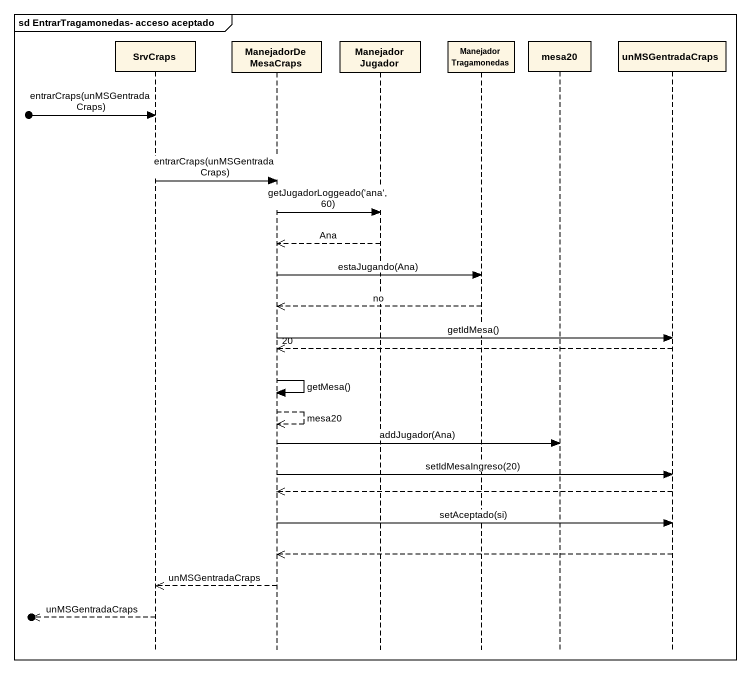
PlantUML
@startuml
mainframe sd EntrarTragamonedas- acceso aceptado
hide footbox
participant SrvCraps
participant "ManejadorDe MesaCraps" as ManejadorDe_MesaCraps
participant "Manejador Jugador" as Manejador_Jugador
participant "Manejador Tragamonedas" as Manejador_Tragamonedas
participant mesa20
participant unMSGentradaCraps

[o-> SrvCraps : entrarCraps(unMSGentradaCraps)
SrvCraps -> ManejadorDe_MesaCraps : entrarCraps(unMSGentradaCraps)
ManejadorDe_MesaCraps -> Manejador_Jugador : getJugadorLoggeado('ana', 60)
Manejador_Jugador -->> ManejadorDe_MesaCraps : Ana
ManejadorDe_MesaCraps -> Manejador_Tragamonedas : estaJugando(Ana)
Manejador_Tragamonedas -->> ManejadorDe_MesaCraps : no
ManejadorDe_MesaCraps -> unMSGentradaCraps : getIdMesa()
unMSGentradaCraps -->> ManejadorDe_MesaCraps : 20
ManejadorDe_MesaCraps -> ManejadorDe_MesaCraps : getMesa()
ManejadorDe_MesaCraps -->> ManejadorDe_MesaCraps : mesa20
ManejadorDe_MesaCraps -> mesa20 : addJugador(Ana)
ManejadorDe_MesaCraps -> unMSGentradaCraps : setIdMesaIngreso(20)
unMSGentradaCraps -->> ManejadorDe_MesaCraps
ManejadorDe_MesaCraps -> unMSGentradaCraps : setAceptado(si)
unMSGentradaCraps -->> ManejadorDe_MesaCraps
ManejadorDe_MesaCraps -->> SrvCraps : unMSGentradaCraps
[o<<-- SrvCraps : unMSGentradaCraps
@enduml
